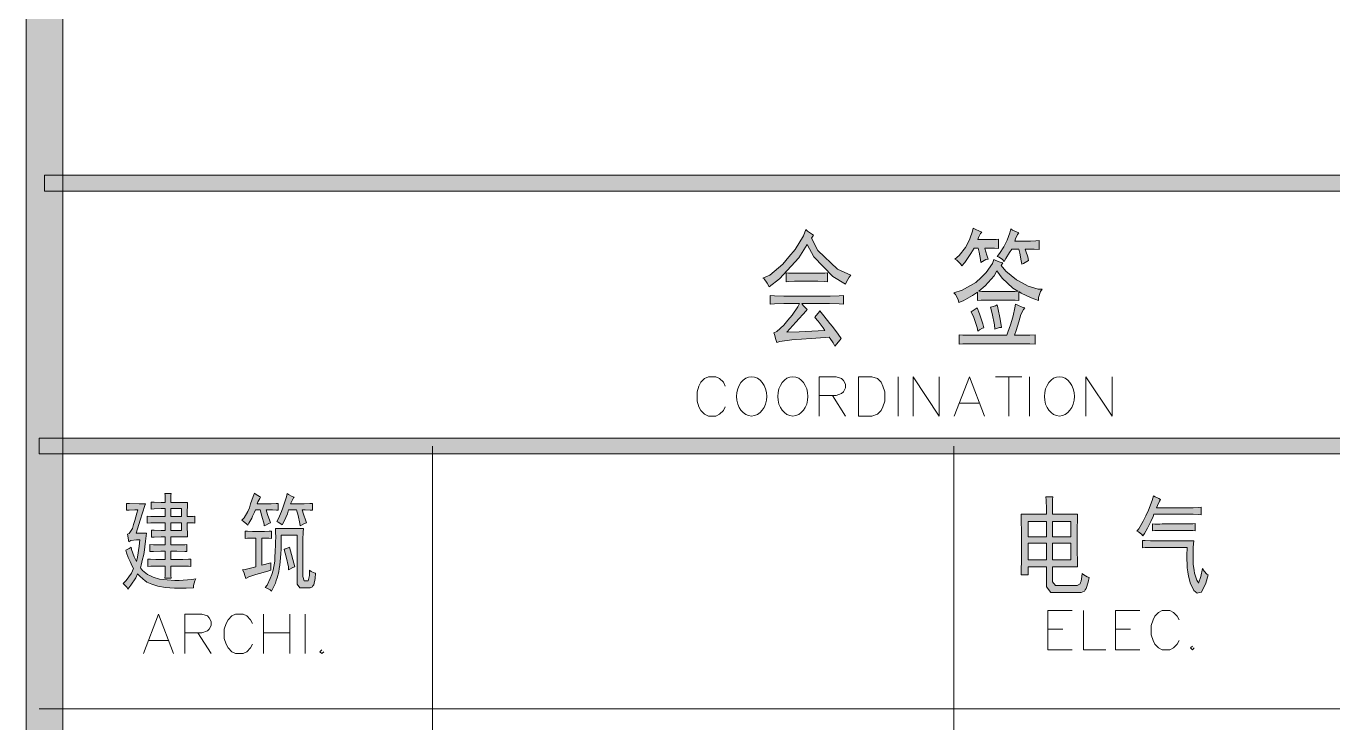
# Model space of a CAD drawing. Header units: millimetres. Extents: x 0 to 586, y 0 to 414.
# Drawn here: x 541.05 to 565.54, y 322.71 to 335.77 of the extents above; entities that cross this region are included whole.
import ezdxf

# ---------------------------------------------------------------- set-up
doc = ezdxf.new("R2010")
doc.units = ezdxf.units.MM

msp = doc.modelspace()

# ---------------------------------------------------------------- hatches: boundary and pattern name
h = msp.add_hatch(color=0)
h.dxf.hatch_style = 2
h.paths.add_polyline_path([(541.736139, 9.860139), (541.048222, 9.860139), (541.048222, 404.223361), (541.736139, 404.223361)])
h = msp.add_hatch(color=0)
h.dxf.hatch_style = 2
h.paths.add_polyline_path([(575.772139, 332.976361), (575.772139, 332.680028), (541.390417, 332.680028), (541.390417, 332.976361)])
h = msp.add_hatch(color=0)
h.dxf.hatch_style = 2
h.paths.add_polyline_path([(555.769639, 331.798083), (555.889583, 331.56525), (556.26, 331.219528), (556.506944, 331.103111), (556.475194, 331.064306), (556.425806, 330.979639), (556.408167, 330.933778), (556.171806, 331.078417), (555.811972, 331.448833), (555.692028, 331.678139), (555.52975, 331.431194), (555.169917, 331.036083), (554.975889, 330.887917), (554.940611, 330.954944), (554.880639, 331.032556), (554.855944, 331.046667), (554.986472, 331.106639), (555.229889, 331.307722), (555.346306, 331.445306), (555.462722, 331.582889), (555.621472, 331.840417), (555.663806, 331.956833), (555.695556, 331.928611), (555.769639, 331.875694), (555.808444, 331.854528)])
h = msp.add_hatch(color=0)
h.dxf.hatch_style = 2
h.paths.add_polyline_path([(559.272722, 331.604056), (559.202167, 331.607583), (559.075167, 331.611111), (559.018722, 331.611111), (559.032833, 331.561722), (559.064583, 331.459417), (559.082222, 331.4065), (559.039889, 331.395917), (558.972861, 331.360639), (558.944639, 331.343), (558.937583, 331.399444), (558.912889, 331.5335), (558.89525, 331.611111), (558.817639, 331.611111), (558.757667, 331.508806), (558.644778, 331.343), (558.588333, 331.2795), (558.560111, 331.318306), (558.493083, 331.385333), (558.457806, 331.4065), (558.535417, 331.473528), (558.655361, 331.621694), (558.697694, 331.706361), (558.7365, 331.7875), (558.789417, 331.928611), (558.803528, 331.985056), (558.838806, 331.963889), (558.919944, 331.928611), (558.965806, 331.910972), (558.941111, 331.88275), (558.902306, 331.812194), (558.888194, 331.769861), (559.103389, 331.769861), (559.145722, 331.769861), (559.230389, 331.773389), (559.272722, 331.780444)])
h = msp.add_hatch(color=0)
h.dxf.hatch_style = 2
h.paths.add_polyline_path([(559.840694, 331.381806), (559.808944, 331.360639), (559.741917, 331.325361), (559.710167, 331.307722), (559.703111, 331.37475), (559.674889, 331.519389), (559.653722, 331.593472), (559.523194, 331.593472), (559.484389, 331.529972), (559.413833, 331.413556), (559.382083, 331.360639), (559.350333, 331.395917), (559.286833, 331.441778), (559.251556, 331.455889), (559.297417, 331.508806), (559.378556, 331.632278), (559.406778, 331.695778), (559.435, 331.759278), (559.487917, 331.900389), (559.509083, 331.974472), (559.540833, 331.949778), (559.611389, 331.9145), (559.653722, 331.900389), (559.632556, 331.868639), (559.597278, 331.7875), (559.583167, 331.741639), (559.840694, 331.741639), (559.875972, 331.741639), (559.97475, 331.748694), (560.03825, 331.752222), (560.03825, 331.582889), (559.943, 331.589944), (559.812472, 331.593472), (559.773667, 331.593472), (559.787778, 331.551139), (559.823056, 331.445306)])
h = msp.add_hatch(color=0)
h.paths.add_polyline_path([(560.024139, 330.626861), (559.886556, 330.679778), (559.703111, 330.764444), (559.653722, 330.796194), (559.653722, 330.626861), (559.590222, 330.633917), (559.470278, 330.637444), (559.410306, 330.637444), (559.138667, 330.637444), (559.075167, 330.637444), (558.948167, 330.633917), (558.881139, 330.626861), (558.881139, 330.785611), (558.785889, 330.722111), (558.613028, 330.623333), (558.531889, 330.591583), (558.517778, 330.648028), (558.471917, 330.73975), (558.436639, 330.775028), (558.595389, 330.824417), (558.852917, 330.965528), (558.948167, 331.060778), (559.043417, 331.156028), (559.163361, 331.325361), (559.188056, 331.399444), (559.223333, 331.381806), (559.304472, 331.346528), (559.353861, 331.332417), (559.325639, 331.286556), (559.413833, 331.180722), (559.611389, 331.014917), (559.72075, 330.958472), (559.830111, 330.8985), (560.017083, 330.842056), (560.091167, 330.842056), (560.062944, 330.796194), (560.027667, 330.686833)])
h.paths.add_polyline_path([(558.909361, 330.80325), (558.965806, 330.799722), (559.078694, 330.796194), (559.138667, 330.796194), (559.410306, 330.796194), (559.470278, 330.796194), (559.583167, 330.799722), (559.639611, 330.80325), (559.544361, 330.859694), (559.343278, 331.050194), (559.2445, 331.18425), (559.195111, 331.092528), (559.025778, 330.902028)])
h = msp.add_hatch(color=0)
h.dxf.hatch_style = 2
h.paths.add_polyline_path([(555.8155, 331.138389), (555.893111, 331.138389), (556.020111, 331.141917), (556.0695, 331.148972), (556.0695, 330.979639), (556.016583, 330.986694), (555.889583, 330.990222), (555.8155, 330.990222), (555.519167, 330.990222), (555.452139, 330.990222), (555.33925, 330.986694), (555.293389, 330.979639), (555.293389, 331.148972), (555.33925, 331.141917), (555.448611, 331.138389), (555.512111, 331.138389)])
h = msp.add_hatch(color=0)
h.dxf.hatch_style = 2
h.paths.add_polyline_path([(555.692028, 330.461056), (555.667333, 330.436361), (555.476833, 330.224694), (555.3075, 330.034194), (555.536806, 330.044778), (555.893111, 330.062417), (556.020111, 330.069472), (555.988361, 330.118861), (555.893111, 330.238806), (555.829611, 330.312889), (555.854306, 330.341111), (555.903694, 330.401083), (555.928389, 330.432833), (555.977778, 330.372861), (556.0695, 330.252917), (556.115361, 330.196472), (556.161222, 330.140028), (556.267056, 329.995389), (556.327028, 329.91425), (556.302333, 329.886028), (556.242361, 329.815472), (556.207083, 329.773139), (556.175333, 329.833111), (556.122417, 329.917778), (556.10125, 329.942472), (556.023639, 329.935417), (555.762583, 329.917778), (555.582667, 329.903667), (555.40275, 329.889556), (555.173444, 329.857806), (555.120528, 329.840167), (555.102889, 329.900139), (555.074667, 329.991861), (555.064083, 330.023611), (555.120528, 330.048306), (555.254583, 330.164722), (555.328667, 330.259972), (555.406278, 330.355222), (555.515639, 330.510444), (555.543861, 330.573944), (555.342778, 330.573944), (555.251056, 330.573944), (555.074667, 330.566889), (554.997056, 330.563361), (554.997056, 330.722111), (555.078194, 330.715056), (555.251056, 330.711528), (555.335722, 330.711528), (556.034222, 330.711528), (556.118889, 330.711528), (556.29175, 330.715056), (556.372889, 330.722111), (556.372889, 330.563361), (556.29175, 330.566889), (556.104778, 330.573944), (556.006, 330.573944), (555.586194, 330.573944), (555.614417, 330.535139), (555.667333, 330.478694)])
h = msp.add_hatch(color=0)
h.dxf.hatch_style = 2
h.paths.add_polyline_path([(558.789417, 329.819), (558.732972, 329.819), (558.605972, 329.815472), (558.538944, 329.811944), (558.538944, 329.988333), (558.6095, 329.981278), (558.732972, 329.97775), (558.782361, 329.97775), (559.431472, 329.97775), (559.452639, 330.034194), (559.4985, 330.171778), (559.523194, 330.256444), (559.547889, 330.341111), (559.583167, 330.492806), (559.597278, 330.563361), (559.636083, 330.538667), (559.72075, 330.503389), (559.766611, 330.489278), (559.741917, 330.461056), (559.696056, 330.365806), (559.674889, 330.298778), (559.653722, 330.23175), (559.604333, 330.069472), (559.576111, 329.97775), (559.671361, 329.97775), (559.861861, 329.981278), (559.960639, 329.988333), (559.960639, 329.811944), (559.861861, 329.815472), (559.717222, 329.819), (559.667833, 329.819)])
h = msp.add_hatch(color=0)
h.dxf.hatch_style = 2
h.paths.add_polyline_path([(558.874083, 330.489278), (558.919944, 330.376389), (558.983444, 330.192944), (559.001083, 330.118861), (558.972861, 330.108278), (558.916417, 330.076528), (558.888194, 330.051833), (558.874083, 330.125917), (558.810583, 330.309361), (558.761194, 330.415194), (558.778833, 330.429306), (558.835278, 330.464583)])
h = msp.add_hatch(color=0)
h.dxf.hatch_style = 2
h.paths.add_polyline_path([(559.209222, 330.090639), (559.198639, 330.171778), (559.156306, 330.383444), (559.124556, 330.506917), (559.152778, 330.510444), (559.216278, 330.531611), (559.251556, 330.545722), (559.265667, 330.489278), (559.304472, 330.281139), (559.332694, 330.125917), (559.297417, 330.122389), (559.237444, 330.10475)])
h = msp.add_hatch(color=0)
h.dxf.hatch_style = 2
h.paths.add_polyline_path([(541.291639, 327.75525), (541.291639, 328.048056), (575.772139, 328.048056), (575.772139, 327.75525)])
h = msp.add_hatch(color=0)
h.paths.add_polyline_path([(543.65525, 326.845083), (543.65525, 326.894472), (543.651722, 326.979139), (543.648194, 327.014417), (543.764611, 327.014417), (543.761083, 326.979139), (543.761083, 326.894472), (543.761083, 326.845083), (544.071528, 326.845083), (544.071528, 326.795694), (544.068, 326.665167), (544.068, 326.5805), (544.106806, 326.5805), (544.180889, 326.584028), (544.212639, 326.587556), (544.212639, 326.457028), (544.184417, 326.460556), (544.110333, 326.464083), (544.068, 326.464083), (544.068, 326.379417), (544.071528, 326.248889), (544.071528, 326.203028), (543.761083, 326.203028), (543.761083, 326.047806), (543.873972, 326.047806), (544.022139, 326.051333), (544.060944, 326.054861), (544.060944, 325.924333), (544.025667, 325.927861), (543.873972, 325.931389), (543.761083, 325.931389), (543.761083, 325.776167), (543.933944, 325.776167), (543.986861, 325.776167), (544.089167, 325.779694), (544.135028, 325.783222), (544.135028, 325.645639), (544.089167, 325.649167), (543.986861, 325.652694), (543.933944, 325.652694), (543.761083, 325.652694), (543.761083, 325.585667), (543.761083, 325.472778), (543.764611, 325.426917), (543.648194, 325.426917), (543.651722, 325.472778), (543.65525, 325.585667), (543.65525, 325.652694), (543.521194, 325.652694), (543.478861, 325.652694), (543.383611, 325.649167), (543.330694, 325.645639), (543.330694, 325.783222), (543.380083, 325.779694), (543.478861, 325.776167), (543.52825, 325.776167), (543.65525, 325.776167), (543.65525, 325.931389), (543.574111, 325.931389), (543.433, 325.927861), (543.3695, 325.924333), (543.3695, 326.054861), (543.433, 326.051333), (543.577639, 326.047806), (543.65525, 326.047806), (543.65525, 326.203028), (543.581167, 326.203028), (543.450639, 326.195972), (543.40125, 326.192444), (543.40125, 326.3265), (543.450639, 326.322972), (543.581167, 326.315917), (543.65525, 326.315917), (543.65525, 326.464083), (543.549417, 326.464083), (543.4965, 326.464083), (543.383611, 326.460556), (543.316583, 326.457028), (543.316583, 326.587556), (543.383611, 326.584028), (543.4965, 326.5805), (543.549417, 326.5805), (543.65525, 326.5805), (543.65525, 326.728667), (543.577639, 326.728667), (543.447111, 326.725139), (543.394194, 326.718083), (543.394194, 326.852139), (543.447111, 326.848611), (543.577639, 326.845083)])
h.paths.add_polyline_path([(543.962167, 326.315917), (543.962167, 326.464083), (543.761083, 326.464083), (543.761083, 326.315917)])
h.paths.add_polyline_path([(543.962167, 326.5805), (543.962167, 326.728667), (543.761083, 326.728667), (543.761083, 326.5805)])
h = msp.add_hatch(color=0)
h.dxf.hatch_style = 2
h.paths.add_polyline_path([(545.443833, 326.943861), (545.426194, 326.915639), (545.394444, 326.855667), (545.376806, 326.820389), (545.581417, 326.820389), (545.641389, 326.820389), (545.736639, 326.823917), (545.771917, 326.827444), (545.771917, 326.696917), (545.743694, 326.700444), (545.666083, 326.703972), (545.616694, 326.703972), (545.546139, 326.703972), (545.574361, 326.619306), (545.616694, 326.499361), (545.627278, 326.464083), (545.595528, 326.449972), (545.539083, 326.418222), (545.510861, 326.404111), (545.507333, 326.435861), (545.468528, 326.587556), (545.436778, 326.703972), (545.345056, 326.703972), (545.327417, 326.661639), (545.292139, 326.587556), (545.278028, 326.552278), (545.260389, 326.520528), (545.225111, 326.4535), (545.203944, 326.418222), (545.17925, 326.442917), (545.122806, 326.488778), (545.094583, 326.509944), (545.133389, 326.555806), (545.203944, 326.67575), (545.232167, 326.746306), (545.256861, 326.816861), (545.30625, 326.954444), (545.327417, 327.021472), (545.362694, 326.99325), (545.422667, 326.954444)])
h = msp.add_hatch(color=0)
h.dxf.hatch_style = 2
h.paths.add_polyline_path([(545.849528, 326.425278), (545.821306, 326.446444), (545.771917, 326.474667), (545.75075, 326.488778), (545.778972, 326.545222), (545.835417, 326.67575), (545.860111, 326.746306), (545.884806, 326.816861), (545.927139, 326.950917), (545.94125, 327.014417), (545.969472, 326.99325), (546.0365, 326.957972), (546.075306, 326.943861), (546.061194, 326.933278), (546.025917, 326.869778), (546.00475, 326.820389), (546.212889, 326.820389), (546.262278, 326.820389), (546.364583, 326.823917), (546.4175, 326.827444), (546.4175, 326.696917), (546.375167, 326.700444), (546.276389, 326.703972), (546.219944, 326.703972), (546.248167, 326.622833), (546.2905, 326.502889), (546.301083, 326.464083), (546.269333, 326.449972), (546.212889, 326.418222), (546.184667, 326.404111), (546.177611, 326.449972), (546.145861, 326.601667), (546.114111, 326.703972), (545.969472, 326.703972), (545.944778, 326.633417), (545.884806, 326.495833)])
h = msp.add_hatch(color=0)
h.dxf.hatch_style = 2
h.paths.add_polyline_path([(543.284833, 326.820389), (543.27425, 326.788639), (543.186056, 326.513472), (543.108444, 326.270056), (543.302472, 326.270056), (543.284833, 326.121889), (543.260139, 325.906694), (543.246028, 325.846722), (543.231917, 325.783222), (543.203694, 325.670333), (543.189583, 325.620944), (543.231917, 325.571556), (543.323639, 325.493944), (543.376556, 325.46925), (543.429472, 325.444556), (543.549417, 325.409278), (543.619972, 325.402222), (543.690528, 325.391639), (543.838694, 325.384583), (543.916306, 325.384583), (543.993917, 325.388111), (544.152667, 325.402222), (544.230278, 325.412806), (544.209111, 325.374), (544.184417, 325.289333), (544.184417, 325.243472), (544.050361, 325.236417), (543.831639, 325.239944), (543.743444, 325.247), (543.658778, 325.250528), (543.517667, 325.275222), (543.461222, 325.292861), (543.404778, 325.3105), (543.309528, 325.352833), (543.27425, 325.381056), (543.238972, 325.409278), (543.171944, 325.46925), (543.136667, 325.504528), (543.104917, 325.433972), (543.013194, 325.292861), (542.95675, 325.218778), (542.939111, 325.250528), (542.89325, 325.303444), (542.865028, 325.328139), (542.925, 325.381056), (543.023778, 325.522167), (543.062583, 325.606833), (543.037889, 325.652694), (542.995556, 325.737361), (542.977917, 325.776167), (542.963806, 325.814972), (542.932056, 325.903167), (542.917944, 325.952556), (542.932056, 325.956083), (542.981444, 325.984306), (543.016722, 326.009), (543.023778, 325.963139), (543.073167, 325.825556), (543.1155, 325.737361), (543.136667, 325.8185), (543.168417, 326.023111), (543.179, 326.146583), (543.1155, 326.146583), (543.013194, 326.128944), (542.974389, 326.107778), (542.946167, 326.248889), (542.981444, 326.263), (543.041417, 326.354722), (543.062583, 326.428806), (543.087278, 326.506417), (543.126083, 326.644), (543.143722, 326.703972), (543.087278, 326.703972), (542.977917, 326.700444), (542.928528, 326.696917), (542.928528, 326.827444), (542.9885, 326.823917), (543.164889, 326.820389)])
h = msp.add_hatch(color=0)
h.paths.add_polyline_path([(560.976639, 325.4375), (560.955472, 325.349306), (560.920194, 325.232889), (560.902556, 325.208194), (560.884917, 325.1835), (560.824944, 325.158806), (560.786139, 325.158806), (560.334583, 325.158806), (560.253444, 325.155278), (560.172306, 325.261111), (560.172306, 325.366944), (560.172306, 325.638583), (559.833639, 325.638583), (559.833639, 325.490417), (559.699583, 325.490417), (559.703111, 325.529222), (559.706639, 325.797333), (559.706639, 326.026639), (559.706639, 326.252417), (559.703111, 326.552278), (559.699583, 326.622833), (560.172306, 326.622833), (560.172306, 326.725139), (560.168778, 326.887417), (560.16525, 326.947389), (560.29225, 326.947389), (560.288722, 326.898), (560.285194, 326.732194), (560.285194, 326.622833), (560.757917, 326.622833), (560.754389, 326.562861), (560.750861, 326.322972), (560.750861, 326.143056), (560.750861, 325.963139), (560.754389, 325.712667), (560.757917, 325.638583), (560.285194, 325.638583), (560.285194, 325.430444), (560.285194, 325.359889), (560.341639, 325.289333), (560.398083, 325.289333), (560.705, 325.289333), (560.750861, 325.289333), (560.807306, 325.317556), (560.814361, 325.345778), (560.824944, 325.370472), (560.839056, 325.458667), (560.842583, 325.515111), (560.874333, 325.486889), (560.937833, 325.448083)])
h.paths.add_polyline_path([(560.634444, 325.769111), (560.634444, 326.079556), (560.285194, 326.079556), (560.285194, 325.769111)])
h.paths.add_polyline_path([(560.172306, 325.769111), (560.172306, 326.079556), (559.833639, 326.079556), (559.833639, 325.769111)])
h.paths.add_polyline_path([(560.634444, 326.203028), (560.634444, 326.488778), (560.285194, 326.488778), (560.285194, 326.203028)])
h.paths.add_polyline_path([(560.172306, 326.203028), (560.172306, 326.488778), (559.833639, 326.488778), (559.833639, 326.203028)])
h = msp.add_hatch(color=0)
h.dxf.hatch_style = 2
h.paths.add_polyline_path([(562.313667, 326.901528), (562.296028, 326.86625), (562.257222, 326.788639), (562.236056, 326.746306), (562.874583, 326.746306), (562.9275, 326.746306), (563.026278, 326.749833), (563.072139, 326.753361), (563.072139, 326.61225), (563.026278, 326.619306), (562.9275, 326.622833), (562.874583, 326.622833), (562.190194, 326.622833), (562.176083, 326.584028), (562.130222, 326.48525), (562.098472, 326.425278), (562.07025, 326.365306), (562.010278, 326.263), (561.982056, 326.220667), (561.957361, 326.248889), (561.900917, 326.291222), (561.865639, 326.305333), (561.904444, 326.347667), (561.989111, 326.492306), (562.0385, 326.594611), (562.087889, 326.696917), (562.158444, 326.883889), (562.179611, 326.968556), (562.211361, 326.950917), (562.278389, 326.915639)])
h = msp.add_hatch(color=0)
h.dxf.hatch_style = 2
h.paths.add_polyline_path([(545.475583, 326.301806), (545.517917, 326.301806), (545.602583, 326.305333), (545.644917, 326.308861), (545.644917, 326.171278), (545.595528, 326.174806), (545.507333, 326.178333), (545.465, 326.178333), (545.465, 325.666806), (545.637861, 325.712667), (545.637861, 325.666806), (545.637861, 325.59625), (545.637861, 325.575083), (545.599056, 325.5645), (545.489694, 325.53275), (545.422667, 325.511583), (545.352111, 325.493944), (545.225111, 325.448083), (545.165139, 325.419861), (545.154556, 325.458667), (545.126333, 325.539806), (545.105167, 325.582139), (545.154556, 325.589194), (545.278028, 325.617417), (545.355639, 325.635056), (545.355639, 326.178333), (545.299194, 326.178333), (545.196889, 326.174806), (545.151028, 326.171278), (545.151028, 326.308861), (545.196889, 326.305333), (545.288611, 326.301806), (545.330944, 326.301806)])
h = msp.add_hatch(color=0)
h.dxf.hatch_style = 2
h.paths.add_polyline_path([(546.244639, 326.354722), (546.241111, 326.287694), (546.237583, 326.150111), (546.237583, 326.086611), (546.237583, 325.543333), (546.234056, 325.458667), (546.262278, 325.374), (546.2905, 325.374), (546.311667, 325.374), (546.332833, 325.374), (546.357528, 325.472778), (546.357528, 325.575083), (546.389278, 325.550389), (546.445722, 325.525694), (546.473944, 325.522167), (546.463361, 325.419861), (546.438667, 325.299917), (546.424556, 325.282278), (546.413972, 325.261111), (546.375167, 325.243472), (546.346944, 325.243472), (546.227, 325.243472), (546.177611, 325.243472), (546.13175, 325.314028), (546.13175, 325.388111), (546.13175, 326.23125), (545.831889, 326.23125), (545.831889, 326.136), (545.828361, 325.963139), (545.821306, 325.885528), (545.817778, 325.807917), (545.803667, 325.666806), (545.793083, 325.606833), (545.7825, 325.543333), (545.754278, 325.430444), (545.736639, 325.381056), (545.722528, 325.331667), (545.673139, 325.229361), (545.644917, 325.179972), (545.620222, 325.204667), (545.56025, 325.236417), (545.5285, 325.250528), (545.563778, 325.292861), (545.62375, 325.416333), (545.651972, 325.497472), (545.676667, 325.578611), (545.708417, 325.744417), (545.711944, 325.829083), (545.715472, 325.91375), (545.722528, 326.061917), (545.722528, 326.121889), (545.726056, 326.181861), (545.722528, 326.298278), (545.722528, 326.354722)])
h = msp.add_hatch(color=0)
h.dxf.hatch_style = 2
h.paths.add_polyline_path([(562.775806, 326.442917), (562.821667, 326.442917), (562.916917, 326.446444), (562.962778, 326.449972), (562.962778, 326.312389), (562.916917, 326.315917), (562.821667, 326.319444), (562.775806, 326.319444), (562.345417, 326.319444), (562.299556, 326.319444), (562.207833, 326.315917), (562.161972, 326.312389), (562.161972, 326.442917), (562.207833, 326.439389), (562.299556, 326.439389), (562.345417, 326.442917)])
h = msp.add_hatch(color=0)
h.dxf.hatch_style = 2
h.paths.add_polyline_path([(563.206194, 325.490417), (563.163861, 325.331667), (563.082722, 325.165861), (563.043917, 325.155278), (563.001583, 325.144694), (562.934556, 325.197611), (562.902806, 325.261111), (562.874583, 325.321083), (562.835778, 325.462194), (562.821667, 325.543333), (562.811083, 325.620944), (562.804028, 325.85025), (562.811083, 326.001944), (562.172556, 326.001944), (562.126694, 326.001944), (562.027917, 325.998417), (561.975, 325.994889), (561.975, 326.132472), (562.027917, 326.128944), (562.126694, 326.125417), (562.172556, 326.125417), (562.934556, 326.125417), (562.9275, 326.005472), (562.923972, 325.822028), (562.923972, 325.755), (562.923972, 325.687972), (562.941611, 325.571556), (562.952194, 325.518639), (562.966306, 325.465722), (562.994528, 325.388111), (563.012167, 325.359889), (563.026278, 325.331667), (563.068611, 325.458667), (563.096833, 325.606833), (563.128583, 325.557444), (563.1815, 325.501)])
h = msp.add_hatch(color=0)
h.dxf.hatch_style = 2
h.paths.add_polyline_path([(546.082361, 325.635056), (546.047083, 325.624472), (545.994167, 325.59625), (545.969472, 325.582139), (545.965944, 325.635056), (545.920083, 325.825556), (545.884806, 325.963139), (545.905972, 325.973722), (545.958889, 325.994889), (545.987111, 326.009)])

# ---------------------------------------------------------------- linework, layer by layer
at = {"color": 0, "lineweight": 0}
for points in [[(541.736139, 9.860139), (541.048222, 9.860139), (541.048222, 404.223361), (541.736139, 404.223361)], [(575.772139, 332.976361), (575.772139, 332.680028), (541.390417, 332.680028), (541.390417, 332.976361)], [(555.769639, 331.798083), (555.889583, 331.56525), (556.26, 331.219528), (556.506944, 331.103111), (556.475194, 331.064306), (556.425806, 330.979639), (556.408167, 330.933778), (556.171806, 331.078417), (555.811972, 331.448833), (555.692028, 331.678139), (555.52975, 331.431194), (555.169917, 331.036083), (554.975889, 330.887917), (554.940611, 330.954944), (554.880639, 331.032556), (554.855944, 331.046667), (554.986472, 331.106639), (555.229889, 331.307722), (555.346306, 331.445306), (555.462722, 331.582889), (555.621472, 331.840417), (555.663806, 331.956833), (555.695556, 331.928611), (555.769639, 331.875694), (555.808444, 331.854528)], [(559.272722, 331.604056), (559.202167, 331.607583), (559.075167, 331.611111), (559.018722, 331.611111), (559.032833, 331.561722), (559.064583, 331.459417), (559.082222, 331.4065), (559.039889, 331.395917), (558.972861, 331.360639), (558.944639, 331.343), (558.937583, 331.399444), (558.912889, 331.5335), (558.89525, 331.611111), (558.817639, 331.611111), (558.757667, 331.508806), (558.644778, 331.343), (558.588333, 331.2795), (558.560111, 331.318306), (558.493083, 331.385333), (558.457806, 331.4065), (558.535417, 331.473528), (558.655361, 331.621694), (558.697694, 331.706361), (558.7365, 331.7875), (558.789417, 331.928611), (558.803528, 331.985056), (558.838806, 331.963889), (558.919944, 331.928611), (558.965806, 331.910972), (558.941111, 331.88275), (558.902306, 331.812194), (558.888194, 331.769861), (559.103389, 331.769861), (559.145722, 331.769861), (559.230389, 331.773389), (559.272722, 331.780444)], [(559.840694, 331.381806), (559.808944, 331.360639), (559.741917, 331.325361), (559.710167, 331.307722), (559.703111, 331.37475), (559.674889, 331.519389), (559.653722, 331.593472), (559.523194, 331.593472), (559.484389, 331.529972), (559.413833, 331.413556), (559.382083, 331.360639), (559.350333, 331.395917), (559.286833, 331.441778), (559.251556, 331.455889), (559.297417, 331.508806), (559.378556, 331.632278), (559.406778, 331.695778), (559.435, 331.759278), (559.487917, 331.900389), (559.509083, 331.974472), (559.540833, 331.949778), (559.611389, 331.9145), (559.653722, 331.900389), (559.632556, 331.868639), (559.597278, 331.7875), (559.583167, 331.741639), (559.840694, 331.741639), (559.875972, 331.741639), (559.97475, 331.748694), (560.03825, 331.752222), (560.03825, 331.582889), (559.943, 331.589944), (559.812472, 331.593472), (559.773667, 331.593472), (559.787778, 331.551139), (559.823056, 331.445306)], [(560.024139, 330.626861), (559.886556, 330.679778), (559.703111, 330.764444), (559.653722, 330.796194), (559.653722, 330.626861), (559.590222, 330.633917), (559.470278, 330.637444), (559.410306, 330.637444), (559.138667, 330.637444), (559.075167, 330.637444), (558.948167, 330.633917), (558.881139, 330.626861), (558.881139, 330.785611), (558.785889, 330.722111), (558.613028, 330.623333), (558.531889, 330.591583), (558.517778, 330.648028), (558.471917, 330.73975), (558.436639, 330.775028), (558.595389, 330.824417), (558.852917, 330.965528), (558.948167, 331.060778), (559.043417, 331.156028), (559.163361, 331.325361), (559.188056, 331.399444), (559.223333, 331.381806), (559.304472, 331.346528), (559.353861, 331.332417), (559.325639, 331.286556), (559.413833, 331.180722), (559.611389, 331.014917), (559.72075, 330.958472), (559.830111, 330.8985), (560.017083, 330.842056), (560.091167, 330.842056), (560.062944, 330.796194), (560.027667, 330.686833)], [(558.909361, 330.80325), (558.965806, 330.799722), (559.078694, 330.796194), (559.138667, 330.796194), (559.410306, 330.796194), (559.470278, 330.796194), (559.583167, 330.799722), (559.639611, 330.80325), (559.544361, 330.859694), (559.343278, 331.050194), (559.2445, 331.18425), (559.195111, 331.092528), (559.025778, 330.902028)], [(555.8155, 331.138389), (555.893111, 331.138389), (556.020111, 331.141917), (556.0695, 331.148972), (556.0695, 330.979639), (556.016583, 330.986694), (555.889583, 330.990222), (555.8155, 330.990222), (555.519167, 330.990222), (555.452139, 330.990222), (555.33925, 330.986694), (555.293389, 330.979639), (555.293389, 331.148972), (555.33925, 331.141917), (555.448611, 331.138389), (555.512111, 331.138389)], [(555.692028, 330.461056), (555.667333, 330.436361), (555.476833, 330.224694), (555.3075, 330.034194), (555.536806, 330.044778), (555.893111, 330.062417), (556.020111, 330.069472), (555.988361, 330.118861), (555.893111, 330.238806), (555.829611, 330.312889), (555.854306, 330.341111), (555.903694, 330.401083), (555.928389, 330.432833), (555.977778, 330.372861), (556.0695, 330.252917), (556.115361, 330.196472), (556.161222, 330.140028), (556.267056, 329.995389), (556.327028, 329.91425), (556.302333, 329.886028), (556.242361, 329.815472), (556.207083, 329.773139), (556.175333, 329.833111), (556.122417, 329.917778), (556.10125, 329.942472), (556.023639, 329.935417), (555.762583, 329.917778), (555.582667, 329.903667), (555.40275, 329.889556), (555.173444, 329.857806), (555.120528, 329.840167), (555.102889, 329.900139), (555.074667, 329.991861), (555.064083, 330.023611), (555.120528, 330.048306), (555.254583, 330.164722), (555.328667, 330.259972), (555.406278, 330.355222), (555.515639, 330.510444), (555.543861, 330.573944), (555.342778, 330.573944), (555.251056, 330.573944), (555.074667, 330.566889), (554.997056, 330.563361), (554.997056, 330.722111), (555.078194, 330.715056), (555.251056, 330.711528), (555.335722, 330.711528), (556.034222, 330.711528), (556.118889, 330.711528), (556.29175, 330.715056), (556.372889, 330.722111), (556.372889, 330.563361), (556.29175, 330.566889), (556.104778, 330.573944), (556.006, 330.573944), (555.586194, 330.573944), (555.614417, 330.535139), (555.667333, 330.478694)], [(558.789417, 329.819), (558.732972, 329.819), (558.605972, 329.815472), (558.538944, 329.811944), (558.538944, 329.988333), (558.6095, 329.981278), (558.732972, 329.97775), (558.782361, 329.97775), (559.431472, 329.97775), (559.452639, 330.034194), (559.4985, 330.171778), (559.523194, 330.256444), (559.547889, 330.341111), (559.583167, 330.492806), (559.597278, 330.563361), (559.636083, 330.538667), (559.72075, 330.503389), (559.766611, 330.489278), (559.741917, 330.461056), (559.696056, 330.365806), (559.674889, 330.298778), (559.653722, 330.23175), (559.604333, 330.069472), (559.576111, 329.97775), (559.671361, 329.97775), (559.861861, 329.981278), (559.960639, 329.988333), (559.960639, 329.811944), (559.861861, 329.815472), (559.717222, 329.819), (559.667833, 329.819)], [(558.874083, 330.489278), (558.919944, 330.376389), (558.983444, 330.192944), (559.001083, 330.118861), (558.972861, 330.108278), (558.916417, 330.076528), (558.888194, 330.051833), (558.874083, 330.125917), (558.810583, 330.309361), (558.761194, 330.415194), (558.778833, 330.429306), (558.835278, 330.464583)], [(559.209222, 330.090639), (559.198639, 330.171778), (559.156306, 330.383444), (559.124556, 330.506917), (559.152778, 330.510444), (559.216278, 330.531611), (559.251556, 330.545722), (559.265667, 330.489278), (559.304472, 330.281139), (559.332694, 330.125917), (559.297417, 330.122389), (559.237444, 330.10475)], [(556.651583, 328.464333), (556.651583, 329.201639), (556.898528, 329.201639), (557.004361, 329.166361), (557.074917, 329.095806), (557.110194, 329.02525), (557.145472, 328.919417), (557.145472, 328.743028), (557.110194, 328.637194), (557.074917, 328.566639), (557.004361, 328.496083), (556.898528, 328.464333)], [(541.291639, 327.75525), (541.291639, 328.048056), (575.772139, 328.048056), (575.772139, 327.75525)], [(543.65525, 326.845083), (543.65525, 326.894472), (543.651722, 326.979139), (543.648194, 327.014417), (543.764611, 327.014417), (543.761083, 326.979139), (543.761083, 326.894472), (543.761083, 326.845083), (544.071528, 326.845083), (544.071528, 326.795694), (544.068, 326.665167), (544.068, 326.5805), (544.106806, 326.5805), (544.180889, 326.584028), (544.212639, 326.587556), (544.212639, 326.457028), (544.184417, 326.460556), (544.110333, 326.464083), (544.068, 326.464083), (544.068, 326.379417), (544.071528, 326.248889), (544.071528, 326.203028), (543.761083, 326.203028), (543.761083, 326.047806), (543.873972, 326.047806), (544.022139, 326.051333), (544.060944, 326.054861), (544.060944, 325.924333), (544.025667, 325.927861), (543.873972, 325.931389), (543.761083, 325.931389), (543.761083, 325.776167), (543.933944, 325.776167), (543.986861, 325.776167), (544.089167, 325.779694), (544.135028, 325.783222), (544.135028, 325.645639), (544.089167, 325.649167), (543.986861, 325.652694), (543.933944, 325.652694), (543.761083, 325.652694), (543.761083, 325.585667), (543.761083, 325.472778), (543.764611, 325.426917), (543.648194, 325.426917), (543.651722, 325.472778), (543.65525, 325.585667), (543.65525, 325.652694), (543.521194, 325.652694), (543.478861, 325.652694), (543.383611, 325.649167), (543.330694, 325.645639), (543.330694, 325.783222), (543.380083, 325.779694), (543.478861, 325.776167), (543.52825, 325.776167), (543.65525, 325.776167), (543.65525, 325.931389), (543.574111, 325.931389), (543.433, 325.927861), (543.3695, 325.924333), (543.3695, 326.054861), (543.433, 326.051333), (543.577639, 326.047806), (543.65525, 326.047806), (543.65525, 326.203028), (543.581167, 326.203028), (543.450639, 326.195972), (543.40125, 326.192444), (543.40125, 326.3265), (543.450639, 326.322972), (543.581167, 326.315917), (543.65525, 326.315917), (543.65525, 326.464083), (543.549417, 326.464083), (543.4965, 326.464083), (543.383611, 326.460556), (543.316583, 326.457028), (543.316583, 326.587556), (543.383611, 326.584028), (543.4965, 326.5805), (543.549417, 326.5805), (543.65525, 326.5805), (543.65525, 326.728667), (543.577639, 326.728667), (543.447111, 326.725139), (543.394194, 326.718083), (543.394194, 326.852139), (543.447111, 326.848611), (543.577639, 326.845083)], [(545.443833, 326.943861), (545.426194, 326.915639), (545.394444, 326.855667), (545.376806, 326.820389), (545.581417, 326.820389), (545.641389, 326.820389), (545.736639, 326.823917), (545.771917, 326.827444), (545.771917, 326.696917), (545.743694, 326.700444), (545.666083, 326.703972), (545.616694, 326.703972), (545.546139, 326.703972), (545.574361, 326.619306), (545.616694, 326.499361), (545.627278, 326.464083), (545.595528, 326.449972), (545.539083, 326.418222), (545.510861, 326.404111), (545.507333, 326.435861), (545.468528, 326.587556), (545.436778, 326.703972), (545.345056, 326.703972), (545.327417, 326.661639), (545.292139, 326.587556), (545.278028, 326.552278), (545.260389, 326.520528), (545.225111, 326.4535), (545.203944, 326.418222), (545.17925, 326.442917), (545.122806, 326.488778), (545.094583, 326.509944), (545.133389, 326.555806), (545.203944, 326.67575), (545.232167, 326.746306), (545.256861, 326.816861), (545.30625, 326.954444), (545.327417, 327.021472), (545.362694, 326.99325), (545.422667, 326.954444)], [(545.849528, 326.425278), (545.821306, 326.446444), (545.771917, 326.474667), (545.75075, 326.488778), (545.778972, 326.545222), (545.835417, 326.67575), (545.860111, 326.746306), (545.884806, 326.816861), (545.927139, 326.950917), (545.94125, 327.014417), (545.969472, 326.99325), (546.0365, 326.957972), (546.075306, 326.943861), (546.061194, 326.933278), (546.025917, 326.869778), (546.00475, 326.820389), (546.212889, 326.820389), (546.262278, 326.820389), (546.364583, 326.823917), (546.4175, 326.827444), (546.4175, 326.696917), (546.375167, 326.700444), (546.276389, 326.703972), (546.219944, 326.703972), (546.248167, 326.622833), (546.2905, 326.502889), (546.301083, 326.464083), (546.269333, 326.449972), (546.212889, 326.418222), (546.184667, 326.404111), (546.177611, 326.449972), (546.145861, 326.601667), (546.114111, 326.703972), (545.969472, 326.703972), (545.944778, 326.633417), (545.884806, 326.495833)], [(543.284833, 326.820389), (543.27425, 326.788639), (543.186056, 326.513472), (543.108444, 326.270056), (543.302472, 326.270056), (543.284833, 326.121889), (543.260139, 325.906694), (543.246028, 325.846722), (543.231917, 325.783222), (543.203694, 325.670333), (543.189583, 325.620944), (543.231917, 325.571556), (543.323639, 325.493944), (543.376556, 325.46925), (543.429472, 325.444556), (543.549417, 325.409278), (543.619972, 325.402222), (543.690528, 325.391639), (543.838694, 325.384583), (543.916306, 325.384583), (543.993917, 325.388111), (544.152667, 325.402222), (544.230278, 325.412806), (544.209111, 325.374), (544.184417, 325.289333), (544.184417, 325.243472), (544.050361, 325.236417), (543.831639, 325.239944), (543.743444, 325.247), (543.658778, 325.250528), (543.517667, 325.275222), (543.461222, 325.292861), (543.404778, 325.3105), (543.309528, 325.352833), (543.27425, 325.381056), (543.238972, 325.409278), (543.171944, 325.46925), (543.136667, 325.504528), (543.104917, 325.433972), (543.013194, 325.292861), (542.95675, 325.218778), (542.939111, 325.250528), (542.89325, 325.303444), (542.865028, 325.328139), (542.925, 325.381056), (543.023778, 325.522167), (543.062583, 325.606833), (543.037889, 325.652694), (542.995556, 325.737361), (542.977917, 325.776167), (542.963806, 325.814972), (542.932056, 325.903167), (542.917944, 325.952556), (542.932056, 325.956083), (542.981444, 325.984306), (543.016722, 326.009), (543.023778, 325.963139), (543.073167, 325.825556), (543.1155, 325.737361), (543.136667, 325.8185), (543.168417, 326.023111), (543.179, 326.146583), (543.1155, 326.146583), (543.013194, 326.128944), (542.974389, 326.107778), (542.946167, 326.248889), (542.981444, 326.263), (543.041417, 326.354722), (543.062583, 326.428806), (543.087278, 326.506417), (543.126083, 326.644), (543.143722, 326.703972), (543.087278, 326.703972), (542.977917, 326.700444), (542.928528, 326.696917), (542.928528, 326.827444), (542.9885, 326.823917), (543.164889, 326.820389)], [(560.976639, 325.4375), (560.955472, 325.349306), (560.920194, 325.232889), (560.902556, 325.208194), (560.884917, 325.1835), (560.824944, 325.158806), (560.786139, 325.158806), (560.334583, 325.158806), (560.253444, 325.155278), (560.172306, 325.261111), (560.172306, 325.366944), (560.172306, 325.638583), (559.833639, 325.638583), (559.833639, 325.490417), (559.699583, 325.490417), (559.703111, 325.529222), (559.706639, 325.797333), (559.706639, 326.026639), (559.706639, 326.252417), (559.703111, 326.552278), (559.699583, 326.622833), (560.172306, 326.622833), (560.172306, 326.725139), (560.168778, 326.887417), (560.16525, 326.947389), (560.29225, 326.947389), (560.288722, 326.898), (560.285194, 326.732194), (560.285194, 326.622833), (560.757917, 326.622833), (560.754389, 326.562861), (560.750861, 326.322972), (560.750861, 326.143056), (560.750861, 325.963139), (560.754389, 325.712667), (560.757917, 325.638583), (560.285194, 325.638583), (560.285194, 325.430444), (560.285194, 325.359889), (560.341639, 325.289333), (560.398083, 325.289333), (560.705, 325.289333), (560.750861, 325.289333), (560.807306, 325.317556), (560.814361, 325.345778), (560.824944, 325.370472), (560.839056, 325.458667), (560.842583, 325.515111), (560.874333, 325.486889), (560.937833, 325.448083)], [(562.313667, 326.901528), (562.296028, 326.86625), (562.257222, 326.788639), (562.236056, 326.746306), (562.874583, 326.746306), (562.9275, 326.746306), (563.026278, 326.749833), (563.072139, 326.753361), (563.072139, 326.61225), (563.026278, 326.619306), (562.9275, 326.622833), (562.874583, 326.622833), (562.190194, 326.622833), (562.176083, 326.584028), (562.130222, 326.48525), (562.098472, 326.425278), (562.07025, 326.365306), (562.010278, 326.263), (561.982056, 326.220667), (561.957361, 326.248889), (561.900917, 326.291222), (561.865639, 326.305333), (561.904444, 326.347667), (561.989111, 326.492306), (562.0385, 326.594611), (562.087889, 326.696917), (562.158444, 326.883889), (562.179611, 326.968556), (562.211361, 326.950917), (562.278389, 326.915639)], [(543.962167, 326.5805), (543.962167, 326.728667), (543.761083, 326.728667), (543.761083, 326.5805)], [(543.962167, 326.315917), (543.962167, 326.464083), (543.761083, 326.464083), (543.761083, 326.315917)], [(545.475583, 326.301806), (545.517917, 326.301806), (545.602583, 326.305333), (545.644917, 326.308861), (545.644917, 326.171278), (545.595528, 326.174806), (545.507333, 326.178333), (545.465, 326.178333), (545.465, 325.666806), (545.637861, 325.712667), (545.637861, 325.666806), (545.637861, 325.59625), (545.637861, 325.575083), (545.599056, 325.5645), (545.489694, 325.53275), (545.422667, 325.511583), (545.352111, 325.493944), (545.225111, 325.448083), (545.165139, 325.419861), (545.154556, 325.458667), (545.126333, 325.539806), (545.105167, 325.582139), (545.154556, 325.589194), (545.278028, 325.617417), (545.355639, 325.635056), (545.355639, 326.178333), (545.299194, 326.178333), (545.196889, 326.174806), (545.151028, 326.171278), (545.151028, 326.308861), (545.196889, 326.305333), (545.288611, 326.301806), (545.330944, 326.301806)], [(546.244639, 326.354722), (546.241111, 326.287694), (546.237583, 326.150111), (546.237583, 326.086611), (546.237583, 325.543333), (546.234056, 325.458667), (546.262278, 325.374), (546.2905, 325.374), (546.311667, 325.374), (546.332833, 325.374), (546.357528, 325.472778), (546.357528, 325.575083), (546.389278, 325.550389), (546.445722, 325.525694), (546.473944, 325.522167), (546.463361, 325.419861), (546.438667, 325.299917), (546.424556, 325.282278), (546.413972, 325.261111), (546.375167, 325.243472), (546.346944, 325.243472), (546.227, 325.243472), (546.177611, 325.243472), (546.13175, 325.314028), (546.13175, 325.388111), (546.13175, 326.23125), (545.831889, 326.23125), (545.831889, 326.136), (545.828361, 325.963139), (545.821306, 325.885528), (545.817778, 325.807917), (545.803667, 325.666806), (545.793083, 325.606833), (545.7825, 325.543333), (545.754278, 325.430444), (545.736639, 325.381056), (545.722528, 325.331667), (545.673139, 325.229361), (545.644917, 325.179972), (545.620222, 325.204667), (545.56025, 325.236417), (545.5285, 325.250528), (545.563778, 325.292861), (545.62375, 325.416333), (545.651972, 325.497472), (545.676667, 325.578611), (545.708417, 325.744417), (545.711944, 325.829083), (545.715472, 325.91375), (545.722528, 326.061917), (545.722528, 326.121889), (545.726056, 326.181861), (545.722528, 326.298278), (545.722528, 326.354722)], [(560.172306, 326.203028), (560.172306, 326.488778), (559.833639, 326.488778), (559.833639, 326.203028)], [(560.634444, 326.203028), (560.634444, 326.488778), (560.285194, 326.488778), (560.285194, 326.203028)], [(562.775806, 326.442917), (562.821667, 326.442917), (562.916917, 326.446444), (562.962778, 326.449972), (562.962778, 326.312389), (562.916917, 326.315917), (562.821667, 326.319444), (562.775806, 326.319444), (562.345417, 326.319444), (562.299556, 326.319444), (562.207833, 326.315917), (562.161972, 326.312389), (562.161972, 326.442917), (562.207833, 326.439389), (562.299556, 326.439389), (562.345417, 326.442917)], [(560.172306, 325.769111), (560.172306, 326.079556), (559.833639, 326.079556), (559.833639, 325.769111)], [(560.634444, 325.769111), (560.634444, 326.079556), (560.285194, 326.079556), (560.285194, 325.769111)], [(563.206194, 325.490417), (563.163861, 325.331667), (563.082722, 325.165861), (563.043917, 325.155278), (563.001583, 325.144694), (562.934556, 325.197611), (562.902806, 325.261111), (562.874583, 325.321083), (562.835778, 325.462194), (562.821667, 325.543333), (562.811083, 325.620944), (562.804028, 325.85025), (562.811083, 326.001944), (562.172556, 326.001944), (562.126694, 326.001944), (562.027917, 325.998417), (561.975, 325.994889), (561.975, 326.132472), (562.027917, 326.128944), (562.126694, 326.125417), (562.172556, 326.125417), (562.934556, 326.125417), (562.9275, 326.005472), (562.923972, 325.822028), (562.923972, 325.755), (562.923972, 325.687972), (562.941611, 325.571556), (562.952194, 325.518639), (562.966306, 325.465722), (562.994528, 325.388111), (563.012167, 325.359889), (563.026278, 325.331667), (563.068611, 325.458667), (563.096833, 325.606833), (563.128583, 325.557444), (563.1815, 325.501)], [(546.082361, 325.635056), (546.047083, 325.624472), (545.994167, 325.59625), (545.969472, 325.582139), (545.965944, 325.635056), (545.920083, 325.825556), (545.884806, 325.963139), (545.905972, 325.973722), (545.958889, 325.994889), (545.987111, 326.009)]]:
    msp.add_lwpolyline(points, close=True, dxfattribs=at)
for points in [[(554.153917, 329.02525), (554.118639, 329.095806), (554.048083, 329.166361), (553.977528, 329.201639), (553.836417, 329.201639), (553.765861, 329.166361), (553.695306, 329.095806), (553.660028, 329.02525), (553.62475, 328.919417), (553.62475, 328.743028), (553.660028, 328.637194), (553.695306, 328.566639), (553.765861, 328.496083), (553.836417, 328.464333), (553.977528, 328.464333), (554.048083, 328.496083), (554.118639, 328.566639), (554.153917, 328.637194)], [(555.914278, 328.464333), (555.914278, 329.201639), (556.231778, 329.201639), (556.334083, 329.166361), (556.369361, 329.131083), (556.404639, 329.060528), (556.404639, 328.989972), (556.369361, 328.919417), (556.334083, 328.884139), (556.231778, 328.848861), (555.914278, 328.848861)], [(557.392417, 328.464333), (557.392417, 329.201639)], [(557.674639, 328.464333), (557.674639, 329.201639), (558.165, 328.464333), (558.165, 329.201639)], [(558.447222, 328.464333), (558.729444, 329.201639), (559.011667, 328.464333)], [(559.219806, 329.201639), (559.713694, 329.201639)], [(559.46675, 329.201639), (559.46675, 328.464333)], [(559.854806, 328.464333), (559.854806, 329.201639)], [(560.909611, 328.464333), (560.909611, 329.201639), (561.4035, 328.464333), (561.4035, 329.201639)], [(556.161222, 328.848861), (556.404639, 328.464333)], [(558.553056, 328.70775), (558.905833, 328.70775)], [(548.668222, 327.899889), (548.668222, 313.259611)], [(558.440167, 327.899889), (558.440167, 313.259611)], [(560.200528, 324.082833), (560.200528, 324.820139), (560.659139, 324.820139)], [(560.867278, 324.820139), (560.867278, 324.082833), (561.290611, 324.082833)], [(561.467, 324.082833), (561.467, 324.820139), (561.925611, 324.820139)], [(562.662917, 324.64375), (562.627639, 324.714306), (562.557083, 324.784861), (562.486528, 324.820139), (562.345417, 324.820139), (562.274861, 324.784861), (562.207833, 324.714306), (562.172556, 324.64375), (562.137278, 324.537917), (562.137278, 324.361528), (562.172556, 324.255694), (562.207833, 324.188667), (562.274861, 324.118111), (562.345417, 324.082833), (562.486528, 324.082833), (562.557083, 324.118111), (562.627639, 324.188667), (562.662917, 324.255694)], [(543.249556, 324.012278), (543.531778, 324.753111), (543.810472, 324.012278)], [(544.022139, 324.012278), (544.022139, 324.753111), (544.339639, 324.753111), (544.445472, 324.717833), (544.48075, 324.682556), (544.516028, 324.612), (544.516028, 324.541444), (544.48075, 324.470889), (544.445472, 324.435611), (544.339639, 324.400333), (544.022139, 324.400333)], [(545.288611, 324.576722), (545.253333, 324.647278), (545.182778, 324.717833), (545.11575, 324.753111), (544.974639, 324.753111), (544.904083, 324.717833), (544.833528, 324.647278), (544.79825, 324.576722), (544.762972, 324.470889), (544.762972, 324.2945), (544.79825, 324.188667), (544.833528, 324.118111), (544.904083, 324.047556), (544.974639, 324.012278), (545.11575, 324.012278), (545.182778, 324.047556), (545.253333, 324.118111), (545.288611, 324.188667)], [(545.500278, 324.012278), (545.500278, 324.753111)], [(545.994167, 324.753111), (545.994167, 324.012278)], [(546.276389, 324.012278), (546.276389, 324.753111)], [(544.269083, 324.400333), (544.516028, 324.012278)], [(545.500278, 324.400333), (545.994167, 324.400333)], [(560.200528, 324.467361), (560.48275, 324.467361)], [(561.467, 324.467361), (561.749222, 324.467361)], [(543.355389, 324.259222), (543.708167, 324.259222)], [(546.590361, 324.082833), (546.555083, 324.047556), (546.590361, 324.012278), (546.625639, 324.047556)], [(560.200528, 324.082833), (560.659139, 324.082833)], [(561.467, 324.082833), (561.925611, 324.082833)], [(562.909861, 324.153389), (562.874583, 324.118111), (562.909861, 324.082833), (562.945139, 324.118111)], [(541.291639, 322.975111), (575.772139, 322.975111)]]:
    msp.add_lwpolyline(points, dxfattribs=at)
for centre, ratio in [((554.647806, 328.832986), 0.76555), ((555.420389, 328.832986), 0.76555), ((560.417486, 328.832986), 0.760766)]:
    msp.add_ellipse(centre, major_axis=(0, 0.368653), ratio=ratio, start_param=0, end_param=6.283185, dxfattribs=at)

doc.saveas('drawing.dxf')
